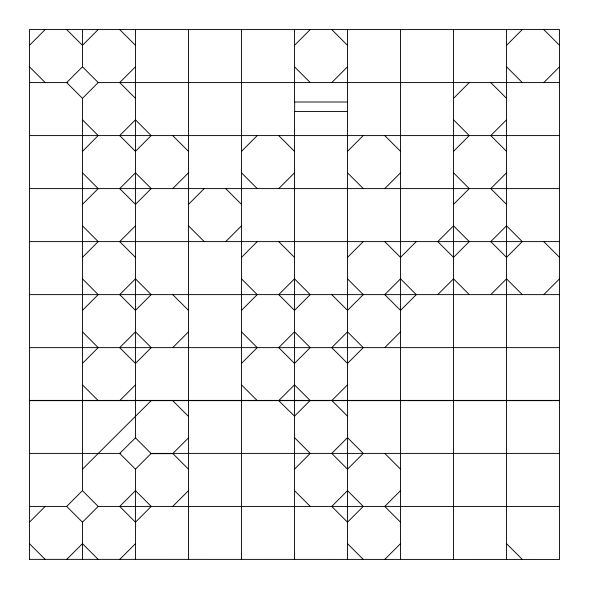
<?xml version="1.0" encoding="UTF-8"?>
<svg xmlns="http://www.w3.org/2000/svg" width="589" height="589" viewBox="0 0 589 589"><rect width="100%" height="100%" fill="white"/><g stroke="black" fill="none" stroke-linecap="round" stroke-linejoin="round"><path stroke-width="0.88" d="M29.45 45.346L45.176 29.568M98.186 29.568L82.46 45.346L66.682 29.568M559.55 506.422L98.186 506.422L82.46 490.644L82.46 98.356L98.186 82.578L559.55 82.578M82.46 151.366L98.186 135.588L82.46 119.803M82.46 204.376L98.186 188.598L82.46 172.813M82.46 257.386L98.186 241.608L82.46 225.823M294.5 45.346L310.226 29.568M82.46 310.396L98.186 294.618L82.46 278.833M188.48 204.376L204.206 188.598M241.49 151.366L257.216 135.588M82.46 363.406L98.186 347.628L82.46 331.843M241.49 257.386L257.216 241.608M347.51 151.366L363.236 135.588M29.45 522.207L45.176 506.422M82.46 469.197L151.196 400.638M241.49 310.396L257.216 294.618L241.49 278.833M453.53 98.356L469.256 82.578M506.54 45.346L522.266 29.568M82.46 559.432L82.46 522.207L98.186 506.422M135.47 559.432L135.47 469.197L151.196 453.412L172.702 453.412L188.48 469.197M241.49 363.406L257.216 347.628L241.49 331.843M347.51 257.386L363.236 241.608M453.53 151.366L469.256 135.588L453.53 119.803M416.246 241.608L400.52 257.386L384.742 241.608M453.53 204.376L469.256 188.598L453.53 172.813M294.5 469.197L310.226 453.412L294.5 437.634M82.46 29.568L82.46 66.793L66.682 82.578L82.46 98.356M135.47 66.793L119.692 82.578L135.47 98.356M135.47 225.823L119.692 241.608L135.47 257.386M172.702 188.598L188.48 172.813M331.732 82.578L347.51 66.793M225.712 241.608L241.49 225.823M278.722 188.598L294.5 172.813M119.692 400.638L135.47 384.853M172.702 347.628L188.48 331.843M29.45 506.422L66.682 506.422L82.46 490.644M384.742 188.598L400.52 172.813M66.682 559.432L82.46 543.654L98.238 559.432M188.48 437.863L172.702 453.648L151.248 453.648L135.47 437.863L135.47 29.568M506.54 119.803L490.762 135.588L506.54 151.366M543.772 82.578L559.55 66.793M119.692 559.432L135.47 543.654M172.702 506.422L188.48 490.644M506.54 172.813L490.762 188.598L506.54 204.376M347.51 384.853L331.732 400.638L310.278 400.638L294.5 384.853L278.722 400.638L294.5 416.187L310.226 400.402L331.732 400.402L347.51 416.187M384.742 347.628L400.52 331.843M437.752 294.618L453.53 278.833L469.308 294.618M490.762 294.618L506.54 278.833L522.318 294.618M543.772 294.618L559.55 278.833M400.52 490.644L384.742 506.422L400.52 522.207M384.742 559.432L400.52 543.654M135.47 437.863L119.692 453.412L135.47 469.197M29.45 82.578L67.838 82.578M347.51 102.007L294.5 102.007L294.5 29.568M347.51 111.498L294.5 111.498L294.5 559.432M29.45 135.588L559.55 135.588M29.45 188.598L559.55 188.598M29.45 241.608L559.55 241.608M29.45 294.618L559.55 294.618M29.45 347.628L559.55 347.628M29.45 400.402L310.05 400.402M331.96 400.402L559.55 400.402M29.45 400.638L309.998 400.638M331.96 400.638L559.55 400.638M29.45 453.412L120.848 453.412M172.93 453.412L559.55 453.412M29.45 559.359L559.55 559.432L559.55 29.568L29.45 29.568L29.45 559.432M543.772 29.568L559.55 45.346M506.54 66.793L522.318 82.578M490.762 82.578L506.54 98.356M331.732 29.568L347.51 45.346M543.772 241.608L559.55 257.386M384.742 135.588L400.52 151.366M294.5 66.793L310.278 82.578M347.51 172.813L363.288 188.598M278.722 135.588L294.5 151.366M119.692 29.568L135.47 45.346M241.49 172.813L257.268 188.598M347.51 278.833L363.288 294.618L347.51 310.396L331.732 294.618M172.702 135.588L188.48 151.366M225.712 188.598L241.49 204.376M278.722 241.608L294.5 257.386M82.46 66.793L98.238 82.578M506.54 543.654L522.318 559.432M29.45 66.793L45.228 82.578M188.48 225.823L204.258 241.608M384.742 453.412L400.52 469.197M172.702 294.618L188.48 310.396M241.49 384.853L257.268 400.638M294.5 490.644L310.278 506.422M347.51 543.654L363.288 559.432M172.702 400.638L188.48 416.416M82.46 384.853L98.238 400.638M66.682 506.422L82.46 522.207M29.45 543.654L45.228 559.432M506.54 29.568L506.54 559.432M453.53 29.568L453.53 559.432M400.52 29.568L400.52 559.432M347.51 29.568L347.51 559.432M294.655 102.007L294.655 111.498M241.49 29.568L241.49 559.432M188.48 29.568L188.48 559.432M151.196 135.588L135.47 151.366L119.692 135.588L135.47 119.803L151.196 135.588M151.196 294.618L135.47 310.396L119.692 294.618L135.47 278.833L151.196 294.618M310.226 294.618L294.5 310.396L278.722 294.618L294.5 278.833L310.226 294.618M310.226 347.628L294.5 363.406L278.722 347.628L294.5 331.843L310.278 347.628M469.256 241.608L453.53 257.386L437.752 241.608L453.53 225.823L469.308 241.608M522.266 241.608L506.54 257.386L490.762 241.608L506.54 225.823L522.266 241.608M363.236 453.412L347.51 469.197L331.732 453.412L347.51 437.634L363.236 453.412M363.236 506.422L347.51 522.207L331.732 506.422L347.51 490.644L363.288 506.422M135.47 172.813L119.692 188.598L135.47 204.376L151.248 188.598L135.47 172.813M135.47 331.843L119.692 347.628L135.47 363.406L151.248 347.628L135.47 331.843M135.47 490.644L119.692 506.422L135.47 522.207L151.248 506.422L135.47 490.644M347.51 331.843L331.732 347.628L347.51 363.406L363.288 347.628L347.51 331.843M400.52 278.833L384.742 294.618L400.52 310.396L416.298 294.618L400.52 278.833"/></g></svg>
